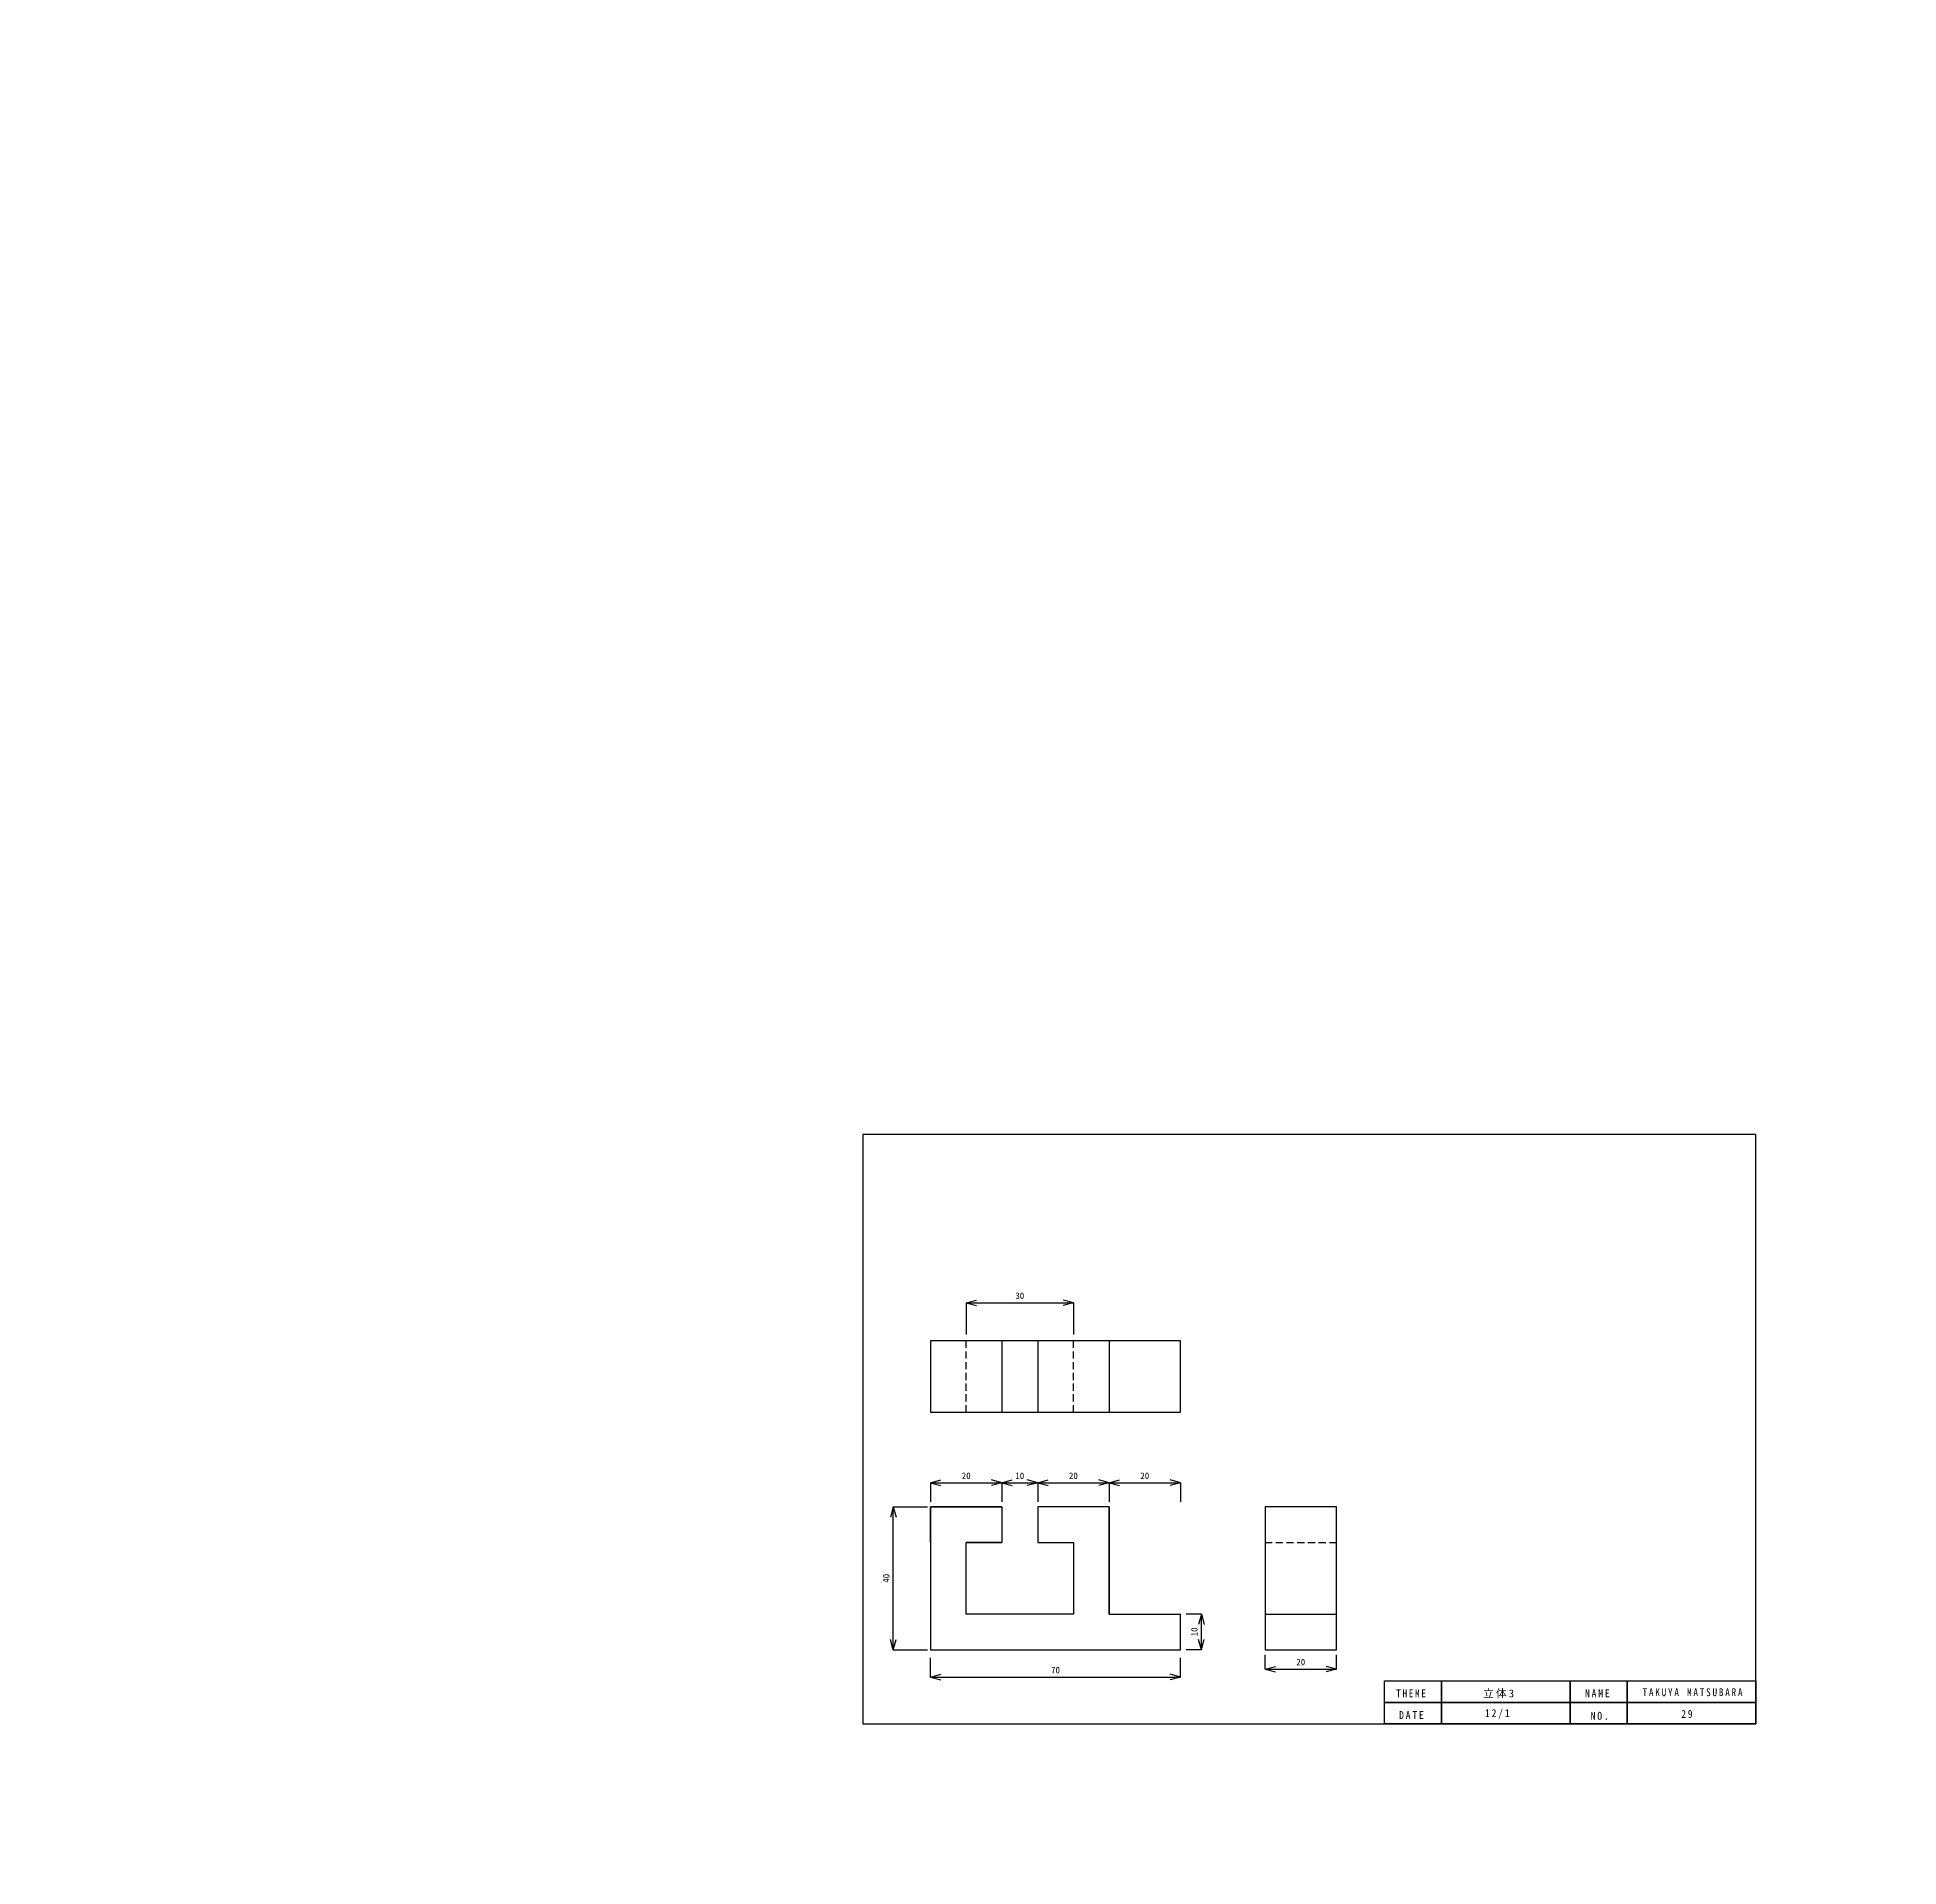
# Model space of a CAD drawing. Units: millimetres on the paper. Extents: x -1924 to 2076, y -2069 to 1931.
# Drawn here: x -361 to 160, y -118 to 394 of the extents above; entities that cross this region are included whole.
import ezdxf
from ezdxf.enums import TextEntityAlignment as Align

# ---------------------------------------------------------------- set-up
doc = ezdxf.new("R2010")
doc.units = ezdxf.units.MM
doc.linetypes.add('DASHED2', pattern=[3, 2, -1])
for name, color, linetype in [('0-0_外形線', 7, 'Continuous'), ('0-2_かくれ線', 1, 'DASHED2'), ('0-3_寸法線', 3, 'Continuous')]:
    doc.layers.add(name, color=color, linetype=linetype)
doc.styles.add('ＭＳ ゴシック', font='')
doc.styles.get('ＭＳ ゴシック').set_extended_font_data('MS Gothic')

msp = doc.modelspace()

# ---------------------------------------------------------------- linework, layer by layer
at = {"layer": '0-0_外形線'}
for p, q in [((-90.835, 29.512), (-90.835, 9.512)), ((-80.835, 29.512), (-80.835, 9.512)), ((-60.835, 29.512), (-60.835, 9.512)), ((-110.835, -16.993), (-110.835, -56.993)), ((-110.835, -26.993), (-110.835, -16.993)), ((-90.835, -16.993), (-110.835, -16.993)), ((-60.835, -16.993), (-80.835, -16.993)), ((-60.835, -16.993), (-70.835, -16.993)), ((-60.835, -26.993), (-60.835, -16.993)), ((-60.835, -46.993), (-60.835, -16.993)), ((-100.835, -26.993), (-90.835, -26.993)), ((-90.835, -26.993), (-100.835, -26.993)), ((-80.835, -26.993), (-70.835, -26.993)), ((-70.835, -26.993), (-70.835, -46.993)), ((-40.835, -56.993), (-40.835, -46.993)), ((-17.175, -46.993), (2.825, -46.993)), ((-110.835, -56.993), (-40.835, -56.993))]:
    msp.add_line(p, q, dxfattribs=at)
for points in [[(-129.756, -77.744), (120.244, -77.744), (120.244, 87.256), (-129.756, 87.256)], [(-110.835, 9.512), (-40.835, 9.512), (-40.835, 29.512), (-110.835, 29.512)], [(-17.175, -56.993), (2.825, -56.993), (2.825, -16.993), (-17.175, -16.993)], [(32.244, -71.744), (16.244, -71.744), (16.244, -65.744), (32.244, -65.744)], [(68.244, -71.744), (32.244, -71.744), (32.244, -65.744), (68.244, -65.744)], [(84.244, -71.744), (68.244, -71.744), (68.244, -65.744), (84.244, -65.744)], [(120.244, -71.744), (84.244, -71.744), (84.244, -65.744), (120.244, -65.744)], [(32.244, -77.744), (16.244, -77.744), (16.244, -71.744), (32.244, -71.744)], [(68.244, -77.744), (32.244, -77.744), (32.244, -71.744), (68.244, -71.744)], [(84.244, -77.744), (68.244, -77.744), (68.244, -71.744), (84.244, -71.744)], [(120.244, -77.744), (84.244, -77.744), (84.244, -71.744), (120.244, -71.744)]]:
    msp.add_lwpolyline(points, close=True, dxfattribs=at)
for points in [[(-110.835, -16.993), (-90.835, -16.993), (-90.835, -26.993)], [(-60.835, -16.993), (-80.835, -16.993), (-80.835, -26.993)], [(-60.835, -16.993), (-60.835, -46.993), (-40.835, -46.993)], [(-70.835, -46.993), (-100.835, -46.993), (-100.835, -26.993)], [(-80.835, -26.993), (-70.835, -26.993), (-70.835, -46.993)]]:
    msp.add_lwpolyline(points, dxfattribs=at)
msp.add_circle((75.571, -69.23), 2000, dxfattribs=at)
at = {"layer": '0-2_かくれ線'}
for p, q in [((-100.835, 9.512), (-100.835, 29.512)), ((-70.835, 9.512), (-70.835, 29.512)), ((-17.175, -26.993), (2.825, -26.993))]:
    msp.add_line(p, q, dxfattribs=at)
at = {"layer": '0-3_寸法線'}
for p, q in [((-100.835, 40.127), (-97.938, 40.904)), ((-100.835, 40.127), (-70.835, 40.127)), ((-100.835, 40.127), (-97.938, 39.351)), ((-100.835, 40.127), (-100.835, 31.21)), ((-70.835, 40.127), (-73.733, 40.904)), ((-70.835, 40.127), (-73.733, 39.351)), ((-70.835, 40.127), (-70.835, 31.21)), ((-110.835, -10.255), (-107.938, -9.478)), ((-110.835, -10.255), (-90.835, -10.255)), ((-110.835, -10.255), (-107.938, -11.031)), ((-110.835, -10.255), (-110.835, -15.605)), ((-90.835, -10.255), (-93.733, -9.478)), ((-90.835, -10.255), (-93.733, -11.031)), ((-90.835, -10.255), (-87.938, -9.478)), ((-90.835, -10.255), (-90.835, -15.605)), ((-90.835, -10.255), (-80.835, -10.255)), ((-90.835, -10.255), (-87.938, -11.031)), ((-80.835, -10.255), (-83.733, -9.478)), ((-80.835, -10.255), (-83.733, -11.031)), ((-80.835, -10.255), (-77.938, -9.478)), ((-80.835, -10.255), (-80.835, -15.605)), ((-80.835, -10.255), (-60.835, -10.255)), ((-80.835, -10.255), (-77.938, -11.031)), ((-60.835, -10.255), (-63.733, -9.478)), ((-60.835, -10.255), (-63.733, -11.031)), ((-60.835, -10.255), (-57.938, -9.478)), ((-60.835, -10.255), (-60.835, -15.605)), ((-60.835, -10.255), (-40.835, -10.255)), ((-60.835, -10.255), (-57.938, -11.031)), ((-40.835, -10.255), (-43.733, -9.478)), ((-40.835, -10.255), (-43.733, -11.031)), ((-40.835, -10.255), (-40.835, -15.605)), ((-121.274, -16.993), (-122.05, -19.891)), ((-121.274, -56.993), (-121.274, -16.993)), ((-121.274, -16.993), (-120.497, -19.891)), ((-121.274, -16.993), (-111.688, -16.993)), ((-35, -46.993), (-39.236, -46.993)), ((-35, -46.993), (-35.776, -49.891)), ((-35, -56.993), (-35, -46.993)), ((-35, -46.993), (-34.224, -49.891)), ((-121.274, -56.993), (-122.05, -54.095)), ((-121.274, -56.993), (-120.497, -54.095)), ((-121.274, -56.993), (-111.688, -56.993)), ((-35, -56.993), (-39.236, -56.993)), ((-35, -56.993), (-35.776, -54.095)), ((-35, -56.993), (-34.224, -54.095)), ((-110.835, -64.65), (-110.835, -59.299)), ((-40.835, -64.65), (-40.835, -59.299)), ((-17.175, -62.42), (-17.175, -58.408)), ((-17.175, -62.42), (-14.277, -61.644)), ((-17.175, -62.42), (2.825, -62.42)), ((-17.175, -62.42), (-14.277, -63.197)), ((2.825, -62.42), (-0.073, -61.644)), ((2.825, -62.42), (-0.073, -63.197)), ((2.825, -62.42), (2.825, -58.408)), ((-110.835, -64.65), (-107.938, -63.873)), ((-110.835, -64.65), (-40.835, -64.65)), ((-110.835, -64.65), (-107.938, -65.426)), ((-40.835, -64.65), (-43.733, -63.873)), ((-40.835, -64.65), (-43.733, -65.426))]:
    msp.add_line(p, q, dxfattribs=at)

# ---------------------------------------------------------------- texts
at = {"layer": '0-0_外形線', "char_height": 2.199, "attachment_point": 7, "style": 'ＭＳ ゴシック'}
for s, insert in [('\\T1.4;\\W0.85;TAKUYA\\~MATSUBARA', (88.519, -70.022)), ('\\T1.38;\\W0.85;THEME', (19.553, -70.286)), ('\\T1.2;立体3', (43.863, -70.551)), ('\\T1.38;\\W0.9;NAME', (72.4, -70.286)), ('\\T1.38;\\W0.9;DATE', (20.346, -76.364)), ('\\T1.38;\\W0.9;12/1', (44.391, -76.364)), ('\\T1.38;\\W0.9;NO.', (73.986, -76.628)), ('\\T1.36;\\W0.9;29', (99.352, -76.1))]:
    msp.add_mtext(s, dxfattribs=dict(at, insert=insert))
at = {"layer": '0-3_寸法線', "color": 4, "style": 'ＭＳ ゴシック'}
for s, p in [('30', (-87.085, 40.627)), ('20', (-102.085, -9.755)), ('10', (-87.085, -9.755)), ('20', (-72.085, -9.755)), ('20', (-52.085, -9.755)), ('70', (-77.085, -64.15)), ('20', (-8.425, -61.92))]:
    msp.add_text(s, height=1.833, dxfattribs=at).set_placement(p, align=Align.BOTTOM_LEFT)
for s, p in [('40', (-121.774, -38.243)), ('10', (-35.5, -53.243))]:
    msp.add_text(s, height=1.833, rotation=90, dxfattribs=at).set_placement(p, align=Align.BOTTOM_LEFT)

doc.saveas('drawing.dxf')
